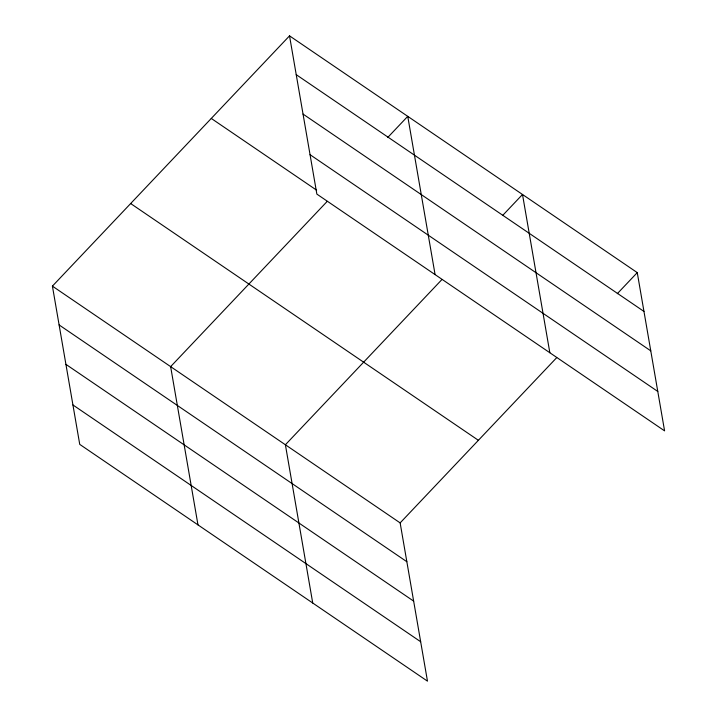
<?xml version="1.0" encoding="UTF-8"?>
<svg xmlns="http://www.w3.org/2000/svg" width="717" height="717" viewBox="0 0 717 717"><rect width="100%" height="100%" fill="white"/><g stroke="black" fill="none" stroke-linecap="round" stroke-linejoin="round"><path stroke-width="1.08" d="M52.413 286.128L400.14 522.899L427.475 681.15L79.739 444.379L52.413 286.128L289.525 35.85L637.261 272.621L664.587 430.872L316.86 194.101L289.525 35.85M327.203 201.378L170.637 366.629L197.973 524.88M387.807 137.404L407.749 116.351L435.085 274.602M441.95 279.513L285.393 444.764L312.729 603.015M502.563 215.539L522.505 194.486L549.84 352.737M400.14 522.899L556.706 357.649M617.31 293.674L637.261 272.621M296.229 74.658L643.956 311.429M303.031 114.075L650.767 350.846M310.049 154.684L657.785 391.455M211.273 118.439L316.573 190.139M130.655 203.538L478.391 440.31M59.108 324.935L406.844 561.707M65.919 364.353L413.655 601.124M72.937 404.962L420.664 641.733"/></g></svg>
